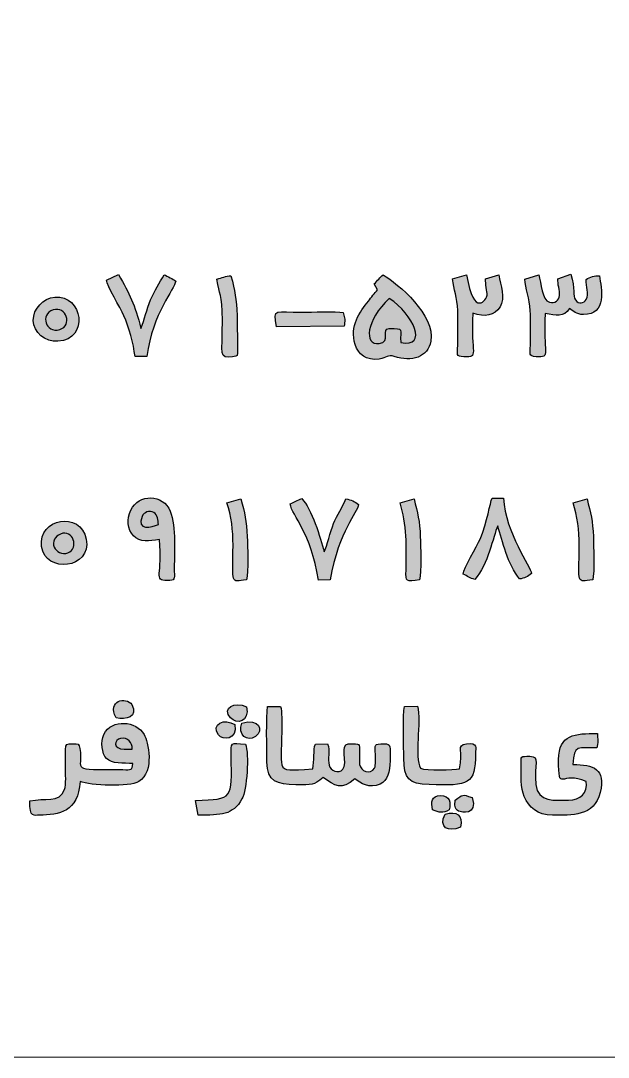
# Model space of a CAD drawing. Header units: millimetres. Extents: x -216.6 to -166.6, y -9 to 71.
# Drawn here: x -205.62 to -194.28, y -9 to 11 of the extents above; entities that cross this region are included whole.
import ezdxf

# ---------------------------------------------------------------- set-up
doc = ezdxf.new("R2010")
doc.units = ezdxf.units.MM
doc.header["$MEASUREMENT"] = 0
doc.layers.add('Layer 1', color=7, linetype='Continuous')

msp = doc.modelspace()

# ---------------------------------------------------------------- hatches: boundary and pattern name
at = {"layer": 'Layer 1', "true_color": 0x333333}
h = msp.add_hatch(color=250, dxfattribs=at)
edge = h.paths.add_edge_path()
edge.add_spline(control_points=[(-203.187, 4.5173), (-203.0702, 5.3687), (-202.6479, 5.8136), (-202.6281, 5.9732), (-202.6824, 6.0157), (-202.7848, 6.0664), (-202.8541, 6.0972), (-202.9372, 5.9381), (-203.0365, 5.7892), (-203.1125, 5.6147), (-203.1956, 5.4238), (-203.2255, 5.2358), (-203.2996, 5.0572), (-203.416, 5.5228), (-203.5184, 5.7279), (-203.7301, 6.0986), (-203.7301, 6.0986), (-203.966, 5.9914), (-203.966, 5.9914), (-203.951, 5.8844), (-203.6979, 5.4598), (-203.6288, 5.306), (-203.5304, 5.0874), (-203.4423, 4.7712), (-203.4136, 4.5173), (-203.4136, 4.5173), (-203.187, 4.5173), (-203.187, 4.5173)], knot_values=[0, 0, 0, 0, 0.1111111, 0.1111111, 0.1111111, 0.2222222, 0.2222222, 0.2222222, 0.3333333, 0.3333333, 0.3333333, 0.4444444, 0.4444444, 0.4444444, 0.5555556, 0.5555556, 0.5555556, 0.6666667, 0.6666667, 0.6666667, 0.7777778, 0.7777778, 0.7777778, 0.8888889, 0.8888889, 0.8888889, 1, 1, 1, 1], degree=3, periodic=1)
h = msp.add_hatch(color=250, dxfattribs=at)
edge = h.paths.add_edge_path()
edge.add_spline(control_points=[(-201.7266, 5.214), (-201.7276, 4.5374), (-201.7997, 4.4837), (-201.5324, 4.5131), (-201.4157, 4.5259), (-201.4356, 4.5244), (-201.4356, 4.6585), (-201.4356, 4.6585), (-201.442, 5.3104), (-201.442, 5.3104), (-201.4586, 5.6278), (-201.483, 5.7874), (-201.5633, 6.0741), (-201.6655, 6.077), (-201.7327, 6.032), (-201.8327, 6.0131), (-201.7924, 5.6864), (-201.7258, 5.7577), (-201.7266, 5.214)], knot_values=[0, 0, 0, 0, 0.1666667, 0.1666667, 0.1666667, 0.3333333, 0.3333333, 0.3333333, 0.5, 0.5, 0.5, 0.6666667, 0.6666667, 0.6666667, 0.8333333, 0.8333333, 0.8333333, 1, 1, 1, 1], degree=3, periodic=1)
h = msp.add_hatch(color=250, dxfattribs=at)
edge = h.paths.add_edge_path()
edge.add_spline(control_points=[(-199.1654, 4.748), (-199.1091, 4.5623), (-198.952, 4.4323), (-198.7018, 4.4686), (-198.5545, 4.49), (-198.5387, 4.5616), (-198.4109, 4.5196), (-198.0719, 4.4083), (-197.7607, 4.5025), (-197.7038, 4.8158), (-197.6151, 5.3045), (-198.3329, 5.9274), (-198.6276, 6.0911), (-198.6919, 6.049), (-198.7318, 5.9782), (-198.7958, 5.9193), (-198.7958, 5.9193), (-198.7351, 5.8019), (-198.7351, 5.8019), (-198.7886, 5.7492), (-198.8571, 5.6533), (-198.9071, 5.5894), (-199.075, 5.3749), (-199.2757, 5.1119), (-199.1654, 4.748)], knot_values=[0, 0, 0, 0, 0.125, 0.125, 0.125, 0.25, 0.25, 0.25, 0.375, 0.375, 0.375, 0.5, 0.5, 0.5, 0.625, 0.625, 0.625, 0.75, 0.75, 0.75, 0.875, 0.875, 0.875, 1, 1, 1, 1], degree=3, periodic=1)
h = msp.add_hatch(color=250, dxfattribs=at)
edge = h.paths.add_edge_path()
edge.add_spline(control_points=[(-196.8939, 5.3541), (-196.6637, 5.2722), (-196.4807, 5.3055), (-196.3695, 5.4788), (-196.2644, 5.6423), (-196.3643, 5.8942), (-196.3913, 6.094), (-196.3913, 6.094), (-196.6485, 6.0197), (-196.6485, 6.0197), (-196.6568, 5.9128), (-196.6125, 5.7797), (-196.6209, 5.6988), (-196.6276, 5.6353), (-196.8681, 5.236), (-197.016, 6.0942), (-197.016, 6.0942), (-197.2853, 6.0167), (-197.2853, 6.0167), (-197.2627, 5.8049), (-197.1954, 5.6603), (-197.1874, 5.4068), (-197.1806, 5.1883), (-197.1831, 4.952), (-197.1869, 4.7329), (-197.1901, 4.5536), (-197.2293, 4.5203), (-197.0677, 4.5121), (-196.7621, 4.4967), (-196.9445, 4.5618), (-196.8939, 5.3541)], knot_values=[0, 0, 0, 0, 0.1, 0.1, 0.1, 0.2, 0.2, 0.2, 0.3, 0.3, 0.3, 0.4, 0.4, 0.4, 0.5, 0.5, 0.5, 0.6, 0.6, 0.6, 0.7, 0.7, 0.7, 0.8, 0.8, 0.8, 0.9, 0.9, 0.9, 1, 1, 1, 1], degree=3, periodic=1)
h = msp.add_hatch(color=250, dxfattribs=at)
edge = h.paths.add_edge_path()
edge.add_spline(control_points=[(-195.8909, 6.0131), (-195.8775, 5.8357), (-195.8031, 5.6355), (-195.788, 5.4072), (-195.7741, 5.1961), (-195.7805, 4.9467), (-195.7839, 4.7325), (-195.7864, 4.5713), (-195.8221, 4.5245), (-195.6741, 4.5129), (-195.3656, 4.4887), (-195.5564, 4.585), (-195.4959, 5.3495), (-195.2925, 5.3041), (-195.1366, 5.274), (-195.0321, 5.4429), (-194.9524, 5.3959), (-194.8991, 5.3283), (-194.7599, 5.3278), (-194.3054, 5.3261), (-194.4099, 5.8284), (-194.4532, 6.0741), (-194.5435, 6.0814), (-194.634, 6.0546), (-194.7092, 6.0068), (-194.7101, 5.8711), (-194.6478, 5.7249), (-194.7049, 5.6187), (-194.7548, 5.5511), (-194.8486, 5.5094), (-194.9166, 5.6112), (-194.9716, 5.6835), (-194.9159, 5.8287), (-195.0058, 6.1061), (-195.0058, 6.1061), (-195.2516, 6.0182), (-195.2516, 6.0182), (-195.265, 5.9188), (-195.2106, 5.7918), (-195.2211, 5.6959), (-195.2313, 5.6036), (-195.3072, 5.5336), (-195.4178, 5.5656), (-195.5584, 5.6062), (-195.5828, 5.9412), (-195.6188, 6.0923), (-195.6188, 6.0923), (-195.8909, 6.0131), (-195.8909, 6.0131)], knot_values=[0, 0, 0, 0, 0.0625, 0.0625, 0.0625, 0.125, 0.125, 0.125, 0.1875, 0.1875, 0.1875, 0.25, 0.25, 0.25, 0.3125, 0.3125, 0.3125, 0.375, 0.375, 0.375, 0.4375, 0.4375, 0.4375, 0.5, 0.5, 0.5, 0.5625, 0.5625, 0.5625, 0.625, 0.625, 0.625, 0.6875, 0.6875, 0.6875, 0.75, 0.75, 0.75, 0.8125, 0.8125, 0.8125, 0.875, 0.875, 0.875, 0.9375, 0.9375, 0.9375, 1, 1, 1, 1], degree=3, periodic=1)
h = msp.add_hatch(color=250, dxfattribs=at)
edge = h.paths.add_edge_path()
edge.add_spline(control_points=[(-205.3767, 5.214), (-205.3737, 4.9785), (-205.1489, 4.7973), (-204.9009, 4.8122), (-204.2852, 4.849), (-204.4269, 5.7162), (-204.9613, 5.6649), (-205.1804, 5.6439), (-205.3795, 5.4409), (-205.3767, 5.214)], knot_values=[0, 0, 0, 0, 0.3333333, 0.3333333, 0.3333333, 0.6666667, 0.6666667, 0.6666667, 1, 1, 1, 1], degree=3, periodic=1)
h = msp.add_hatch(color=250, dxfattribs=at)
edge = h.paths.add_edge_path()
edge.add_spline(control_points=[(-198.5075, 5.0603), (-198.6781, 5.0603), (-198.4604, 4.795), (-198.705, 4.7674), (-199.0001, 4.7341), (-198.9597, 5.2167), (-198.5075, 5.6371), (-198.04, 5.3358), (-197.747, 4.6739), (-198.2872, 4.789), (-198.304, 5.053), (-198.2042, 5.0603), (-198.5075, 5.0603)], knot_values=[0, 0, 0, 0, 0.25, 0.25, 0.25, 0.5, 0.5, 0.5, 0.75, 0.75, 0.75, 1, 1, 1, 1], degree=3, periodic=1)
h = msp.add_hatch(color=250, dxfattribs=at)
edge = h.paths.add_edge_path()
edge.add_spline(control_points=[(-204.9961, 5.4158), (-204.7365, 5.5044), (-204.615, 5.1101), (-204.8674, 5.0392), (-205.1425, 4.9619), (-205.2465, 5.3303), (-204.9961, 5.4158)], knot_values=[0, 0, 0, 0, 0.5, 0.5, 0.5, 1, 1, 1, 1], degree=3, periodic=1)
h = msp.add_hatch(color=250, dxfattribs=at)
edge = h.paths.add_edge_path()
edge.add_spline(control_points=[(-199.3997, 5.3644), (-199.5266, 5.394), (-200.0162, 5.3726), (-200.1892, 5.3726), (-200.6989, 5.3726), (-200.7554, 5.4703), (-200.6847, 5.0905), (-200.6847, 5.0905), (-199.3792, 5.1008), (-199.3792, 5.1008), (-199.3707, 5.1475), (-199.3638, 5.1903), (-199.3655, 5.2391), (-199.3655, 5.2391), (-199.3997, 5.3644), (-199.3997, 5.3644)], knot_values=[0, 0, 0, 0, 0.2, 0.2, 0.2, 0.4, 0.4, 0.4, 0.6, 0.6, 0.6, 0.8, 0.8, 0.8, 1, 1, 1, 1], degree=3, periodic=1)
h = msp.add_hatch(color=250, dxfattribs=at)
edge = h.paths.add_edge_path()
edge.add_spline(control_points=[(-202.9419, 0.9889), (-202.8723, 0.3171), (-203.0691, 0.1915), (-202.7913, 0.197), (-202.6377, 0.2001), (-202.6527, 0.2141), (-202.6551, 0.3684), (-202.6606, 0.7153), (-202.6169, 1.2331), (-202.7339, 1.5329), (-202.8655, 1.8701), (-203.3472, 1.8753), (-203.4952, 1.5542), (-203.5744, 1.3823), (-203.5598, 1.1798), (-203.4461, 1.0614), (-203.3156, 0.9253), (-203.1442, 0.9515), (-202.9419, 0.9889)], knot_values=[0, 0, 0, 0, 0.1666667, 0.1666667, 0.1666667, 0.3333333, 0.3333333, 0.3333333, 0.5, 0.5, 0.5, 0.6666667, 0.6666667, 0.6666667, 0.8333333, 0.8333333, 0.8333333, 1, 1, 1, 1], degree=3, periodic=1)
h = msp.add_hatch(color=250, dxfattribs=at)
edge = h.paths.add_edge_path()
edge.add_spline(control_points=[(-201.6393, 1.6949), (-201.5537, 1.4411), (-201.5216, 1.1645), (-201.5222, 0.8751), (-201.5235, 0.1112), (-201.5847, 0.1681), (-201.2608, 0.2102), (-201.2222, 0.3573), (-201.2428, 0.8642), (-201.2482, 1.0435), (-201.2573, 1.343), (-201.301, 1.5027), (-201.3692, 1.7752), (-201.3692, 1.7752), (-201.6393, 1.6949), (-201.6393, 1.6949)], knot_values=[0, 0, 0, 0, 0.2, 0.2, 0.2, 0.4, 0.4, 0.4, 0.6, 0.6, 0.6, 0.8, 0.8, 0.8, 1, 1, 1, 1], degree=3, periodic=1)
h = msp.add_hatch(color=250, dxfattribs=at)
edge = h.paths.add_edge_path()
edge.add_spline(control_points=[(-199.6501, 0.2081), (-199.4694, 1.1913), (-199.1223, 1.4842), (-199.0996, 1.6652), (-199.1689, 1.7121), (-199.243, 1.7575), (-199.3434, 1.7702), (-199.4114, 1.6096), (-199.5179, 1.4585), (-199.5839, 1.2956), (-199.6423, 1.1515), (-199.7081, 0.852), (-199.7639, 0.75), (-199.8395, 1.0183), (-200.0018, 1.5887), (-200.1969, 1.7761), (-200.2828, 1.7483), (-200.3325, 1.708), (-200.4183, 1.6764), (-200.3858, 1.4379), (-200.011, 1.121), (-199.8751, 0.2056), (-199.8751, 0.2056), (-199.6501, 0.2081), (-199.6501, 0.2081)], knot_values=[0, 0, 0, 0, 0.125, 0.125, 0.125, 0.25, 0.25, 0.25, 0.375, 0.375, 0.375, 0.5, 0.5, 0.5, 0.625, 0.625, 0.625, 0.75, 0.75, 0.75, 0.875, 0.875, 0.875, 1, 1, 1, 1], degree=3, periodic=1)
h = msp.add_hatch(color=250, dxfattribs=at)
edge = h.paths.add_edge_path()
edge.add_spline(control_points=[(-198.3, 1.6949), (-198.1655, 1.2962), (-198.1755, 0.8224), (-198.1843, 0.3933), (-198.1889, 0.1633), (-198.1828, 0.1763), (-197.9215, 0.2102), (-197.8829, 0.3573), (-197.9034, 0.8642), (-197.9089, 1.0435), (-197.918, 1.343), (-197.9617, 1.5027), (-198.0299, 1.7752), (-198.0299, 1.7752), (-198.3, 1.6949), (-198.3, 1.6949)], knot_values=[0, 0, 0, 0, 0.2, 0.2, 0.2, 0.4, 0.4, 0.4, 0.6, 0.6, 0.6, 0.8, 0.8, 0.8, 1, 1, 1, 1], degree=3, periodic=1)
h = msp.add_hatch(color=250, dxfattribs=at)
edge = h.paths.add_edge_path()
edge.add_spline(control_points=[(-196.8576, 0.2166), (-196.598, 0.5026), (-196.5049, 1.0458), (-196.4152, 1.2495), (-196.3221, 0.9596), (-196.2268, 0.5079), (-195.9928, 0.2271), (-195.9035, 0.2365), (-195.8302, 0.2709), (-195.7651, 0.3331), (-195.775, 0.463), (-196.262, 1.106), (-196.3051, 1.7878), (-196.3051, 1.7878), (-196.5213, 1.7862), (-196.5213, 1.7862), (-196.5675, 1.6981), (-196.6118, 1.3281), (-196.7497, 1.0075), (-196.8219, 0.8394), (-197.0697, 0.4365), (-197.0824, 0.3162), (-196.9929, 0.2828), (-196.9539, 0.2403), (-196.8576, 0.2166)], knot_values=[0, 0, 0, 0, 0.125, 0.125, 0.125, 0.25, 0.25, 0.25, 0.375, 0.375, 0.375, 0.5, 0.5, 0.5, 0.625, 0.625, 0.625, 0.75, 0.75, 0.75, 0.875, 0.875, 0.875, 1, 1, 1, 1], degree=3, periodic=1)
h = msp.add_hatch(color=250, dxfattribs=at)
edge = h.paths.add_edge_path()
edge.add_spline(control_points=[(-194.9607, 1.6949), (-194.8751, 1.4411), (-194.843, 1.1645), (-194.8436, 0.8751), (-194.8449, 0.1112), (-194.9061, 0.1681), (-194.5822, 0.2102), (-194.5436, 0.3573), (-194.5641, 0.8642), (-194.5696, 1.0435), (-194.5787, 1.343), (-194.6224, 1.5027), (-194.6906, 1.7752), (-194.6906, 1.7752), (-194.9607, 1.6949), (-194.9607, 1.6949)], knot_values=[0, 0, 0, 0, 0.2, 0.2, 0.2, 0.4, 0.4, 0.4, 0.6, 0.6, 0.6, 0.8, 0.8, 0.8, 1, 1, 1, 1], degree=3, periodic=1)
h = msp.add_hatch(color=250, dxfattribs=at)
edge = h.paths.add_edge_path()
edge.add_spline(control_points=[(-205.2162, 0.851), (-205.1443, 0.3229), (-204.2428, 0.4211), (-204.3544, 0.9913), (-204.4638, 1.5502), (-205.291, 1.4001), (-205.2162, 0.851)], knot_values=[0, 0, 0, 0, 0.5, 0.5, 0.5, 1, 1, 1, 1], degree=3, periodic=1)
h = msp.add_hatch(color=250, dxfattribs=at)
edge = h.paths.add_edge_path()
edge.add_spline(control_points=[(-202.9616, 1.2758), (-203.0902, 1.219), (-203.3951, 1.1497), (-203.2767, 1.4323), (-203.2409, 1.5178), (-203.1384, 1.5514), (-203.0503, 1.5064), (-202.9709, 1.4658), (-202.9699, 1.3583), (-202.9616, 1.2758)], knot_values=[0, 0, 0, 0, 0.3333333, 0.3333333, 0.3333333, 0.6666667, 0.6666667, 0.6666667, 1, 1, 1, 1], degree=3, periodic=1)
h = msp.add_hatch(color=250, dxfattribs=at)
edge = h.paths.add_edge_path()
edge.add_spline(control_points=[(-204.8495, 1.0936), (-204.6125, 1.1983), (-204.4839, 0.8155), (-204.7108, 0.7284), (-204.8144, 0.6886), (-204.9392, 0.7545), (-204.9717, 0.8368), (-205.0177, 0.9532), (-204.9561, 1.0464), (-204.8495, 1.0936)], knot_values=[0, 0, 0, 0, 0.3333333, 0.3333333, 0.3333333, 0.6666667, 0.6666667, 0.6666667, 1, 1, 1, 1], degree=3, periodic=1)
h = msp.add_hatch(color=250, dxfattribs=at)
edge = h.paths.add_edge_path()
edge.add_spline(control_points=[(-203.4722, -2.1975), (-203.5888, -2.0385), (-203.9605, -2.1204), (-203.7792, -2.4505), (-203.5903, -2.5012), (-203.3486, -2.4328), (-203.4722, -2.1975)], knot_values=[0, 0, 0, 0, 0.5, 0.5, 0.5, 1, 1, 1, 1], degree=3, periodic=1)
h = msp.add_hatch(color=250, dxfattribs=at)
edge = h.paths.add_edge_path()
edge.add_spline(control_points=[(-201.2632, -2.2383), (-201.4897, -2.1365), (-201.7409, -2.2613), (-201.5712, -2.4554), (-201.4593, -2.5834), (-201.1926, -2.5377), (-201.2632, -2.2383)], knot_values=[0, 0, 0, 0, 0.5, 0.5, 0.5, 1, 1, 1, 1], degree=3, periodic=1)
h = msp.add_hatch(color=250, dxfattribs=at)
edge = h.paths.add_edge_path()
edge.add_spline(control_points=[(-199.174, -3.6277), (-199.0486, -3.7148), (-198.9001, -3.83), (-198.6836, -3.7304), (-198.5361, -3.6625), (-198.4922, -3.4933), (-198.4922, -3.2827), (-198.4922, -2.9918), (-198.4626, -2.9559), (-198.6028, -2.9559), (-198.8128, -2.9559), (-198.78, -2.954), (-198.7759, -3.1619), (-198.7742, -3.2464), (-198.7653, -3.3588), (-198.7893, -3.4252), (-198.8806, -3.5524), (-199.0579, -3.4867), (-199.0803, -3.3527), (-199.0909, -3.2895), (-199.0814, -3.1797), (-199.0812, -3.1122), (-199.0808, -2.9399), (-199.0552, -2.9559), (-199.2995, -2.9559), (-199.4621, -2.9559), (-199.3027, -3.3306), (-199.403, -3.4422), (-199.4906, -3.5478), (-199.6399, -3.4661), (-199.6681, -3.3661), (-199.702, -3.2459), (-199.6433, -3.0882), (-199.6977, -2.957), (-199.6977, -2.957), (-199.9341, -2.9603), (-199.9341, -2.9603), (-199.9783, -3.064), (-199.9475, -3.2941), (-199.9847, -3.4375), (-199.9847, -3.4375), (-200.1403, -3.4509), (-200.1403, -3.4509), (-200.4836, -3.4655), (-200.5746, -3.4765), (-200.5876, -3.3056), (-200.6072, -3.0475), (-200.5519, -2.4315), (-200.6034, -2.2316), (-200.6034, -2.2316), (-200.8579, -2.2328), (-200.8579, -2.2328), (-200.8841, -2.4309), (-200.8697, -3.0656), (-200.8697, -3.3067), (-200.8697, -3.683), (-200.6688, -3.7432), (-200.3085, -3.7432), (-199.9776, -3.7432), (-199.9864, -3.7657), (-199.7803, -3.6024), (-199.5632, -3.7671), (-199.4236, -3.8598), (-199.174, -3.6277)], knot_values=[0, 0, 0, 0, 0.047619, 0.047619, 0.047619, 0.0952381, 0.0952381, 0.0952381, 0.1428571, 0.1428571, 0.1428571, 0.1904762, 0.1904762, 0.1904762, 0.2380952, 0.2380952, 0.2380952, 0.2857143, 0.2857143, 0.2857143, 0.3333333, 0.3333333, 0.3333333, 0.3809524, 0.3809524, 0.3809524, 0.4285714, 0.4285714, 0.4285714, 0.4761905, 0.4761905, 0.4761905, 0.5238095, 0.5238095, 0.5238095, 0.5714286, 0.5714286, 0.5714286, 0.6190476, 0.6190476, 0.6190476, 0.6666667, 0.6666667, 0.6666667, 0.7142857, 0.7142857, 0.7142857, 0.7619048, 0.7619048, 0.7619048, 0.8095238, 0.8095238, 0.8095238, 0.8571429, 0.8571429, 0.8571429, 0.9047619, 0.9047619, 0.9047619, 0.952381, 0.952381, 0.952381, 1, 1, 1, 1], degree=3, periodic=1)
h = msp.add_hatch(color=250, dxfattribs=at)
edge = h.paths.add_edge_path()
edge.add_spline(control_points=[(-198.2116, -2.2334), (-198.2524, -2.389), (-198.2269, -3.0278), (-198.2274, -3.2347), (-198.2283, -3.6274), (-198.1267, -3.7277), (-197.7395, -3.742), (-196.9616, -3.7708), (-196.8511, -3.7427), (-196.8433, -3.137), (-196.842, -3.0348), (-196.7931, -2.9282), (-197.016, -2.9535), (-197.2288, -2.9777), (-197.0692, -3.0948), (-197.1502, -3.4364), (-197.2705, -3.4585), (-197.7893, -3.472), (-197.9045, -3.4268), (-198.0306, -3.2196), (-197.884, -2.527), (-197.961, -2.2276), (-197.961, -2.2276), (-198.2116, -2.2334), (-198.2116, -2.2334)], knot_values=[0, 0, 0, 0, 0.125, 0.125, 0.125, 0.25, 0.25, 0.25, 0.375, 0.375, 0.375, 0.5, 0.5, 0.5, 0.625, 0.625, 0.625, 0.75, 0.75, 0.75, 0.875, 0.875, 0.875, 1, 1, 1, 1], degree=3, periodic=1)
h = msp.add_hatch(color=250, dxfattribs=at)
edge = h.paths.add_edge_path()
edge.add_spline(control_points=[(-203.2367, -2.7754), (-203.3846, -2.5118), (-203.8663, -2.4645), (-204.0129, -2.7736), (-204.0801, -2.9152), (-204.0548, -3.1424), (-203.9644, -3.2391), (-203.8671, -3.3432), (-203.6296, -3.326), (-203.4553, -3.3337), (-203.4691, -3.4761), (-203.4865, -3.454), (-203.6461, -3.4523), (-204.7143, -3.4416), (-204.4099, -3.4957), (-204.4755, -3.0448), (-204.4895, -2.9487), (-204.5182, -2.9567), (-204.6084, -2.9537), (-204.7368, -2.9493), (-204.7462, -2.9598), (-204.758, -3.0655), (-204.758, -3.0655), (-204.7569, -3.4028), (-204.7569, -3.4028), (-204.7569, -3.5204), (-204.7373, -3.7411), (-204.7734, -3.8389), (-204.8717, -4.1058), (-205.1614, -3.9895), (-205.4427, -4.0573), (-205.4604, -4.3927), (-205.3441, -4.3329), (-205.2594, -4.3321), (-204.8829, -4.3285), (-204.5058, -4.2709), (-204.4741, -3.6833), (-204.2782, -3.7593), (-203.5193, -3.7965), (-203.3421, -3.6845), (-203.0259, -3.4845), (-203.1625, -2.9077), (-203.2367, -2.7754)], knot_values=[0, 0, 0, 0, 0.0714286, 0.0714286, 0.0714286, 0.1428571, 0.1428571, 0.1428571, 0.2142857, 0.2142857, 0.2142857, 0.2857143, 0.2857143, 0.2857143, 0.3571429, 0.3571429, 0.3571429, 0.4285714, 0.4285714, 0.4285714, 0.5, 0.5, 0.5, 0.5714286, 0.5714286, 0.5714286, 0.6428571, 0.6428571, 0.6428571, 0.7142857, 0.7142857, 0.7142857, 0.7857143, 0.7857143, 0.7857143, 0.8571429, 0.8571429, 0.8571429, 0.9285714, 0.9285714, 0.9285714, 1, 1, 1, 1], degree=3, periodic=1)
h = msp.add_hatch(color=250, dxfattribs=at)
edge = h.paths.add_edge_path()
edge.add_spline(control_points=[(-201.488, -2.5852), (-201.6805, -2.452), (-201.9561, -2.5727), (-201.8026, -2.782), (-201.7227, -2.891), (-201.4331, -2.8875), (-201.488, -2.5852)], knot_values=[0, 0, 0, 0, 0.5, 0.5, 0.5, 1, 1, 1, 1], degree=3, periodic=1)
h = msp.add_hatch(color=250, dxfattribs=at)
edge = h.paths.add_edge_path()
edge.add_spline(control_points=[(-201.3528, -2.5546), (-201.4377, -2.7852), (-201.2472, -2.9204), (-201.0912, -2.8138), (-200.92, -2.6968), (-201.0177, -2.456), (-201.3528, -2.5546)], knot_values=[0, 0, 0, 0, 0.5, 0.5, 0.5, 1, 1, 1, 1], degree=3, periodic=1)
h = msp.add_hatch(color=250, dxfattribs=at)
edge = h.paths.add_edge_path()
edge.add_spline(control_points=[(-194.9623, -3.3548), (-194.9488, -2.9577), (-194.8574, -3.0413), (-194.5049, -3.0313), (-194.4697, -2.9426), (-194.4881, -2.855), (-194.4907, -2.7542), (-194.927, -2.7542), (-195.2394, -2.7739), (-195.2394, -3.2587), (-195.2394, -3.9319), (-195.1889, -3.4558), (-194.7086, -3.6842), (-194.6698, -3.8992), (-194.8244, -4.0428), (-195.0472, -4.0428), (-195.2981, -4.0428), (-195.6486, -4.0882), (-195.68, -3.7405), (-195.7161, -3.3409), (-195.5883, -3.1962), (-195.792, -3.1962), (-195.9843, -3.1962), (-195.9621, -3.1892), (-195.9623, -3.3523), (-195.9625, -3.547), (-195.9743, -3.8096), (-195.9035, -3.9708), (-195.8109, -4.1816), (-195.6505, -4.3302), (-195.3594, -4.3302), (-194.9891, -4.3302), (-194.5498, -4.3653), (-194.4354, -3.894), (-194.325, -3.4391), (-194.5669, -3.3559), (-194.9623, -3.3548)], knot_values=[0, 0, 0, 0, 0.0833333, 0.0833333, 0.0833333, 0.1666667, 0.1666667, 0.1666667, 0.25, 0.25, 0.25, 0.3333333, 0.3333333, 0.3333333, 0.4166667, 0.4166667, 0.4166667, 0.5, 0.5, 0.5, 0.5833333, 0.5833333, 0.5833333, 0.6666667, 0.6666667, 0.6666667, 0.75, 0.75, 0.75, 0.8333333, 0.8333333, 0.8333333, 0.9166667, 0.9166667, 0.9166667, 1, 1, 1, 1], degree=3, periodic=1)
h = msp.add_hatch(color=250, dxfattribs=at)
edge = h.paths.add_edge_path()
edge.add_spline(control_points=[(-203.6237, -3.0578), (-203.8506, -3.0578), (-203.8127, -2.8743), (-203.693, -2.852), (-203.5428, -2.8239), (-203.4682, -2.9254), (-203.4669, -3.0559), (-203.4669, -3.0559), (-203.5517, -3.0578), (-203.5517, -3.0578), (-203.5517, -3.0578), (-203.6237, -3.0578), (-203.6237, -3.0578)], knot_values=[0, 0, 0, 0, 0.25, 0.25, 0.25, 0.5, 0.5, 0.5, 0.75, 0.75, 0.75, 1, 1, 1, 1], degree=3, periodic=1)
h = msp.add_hatch(color=250, dxfattribs=at)
edge = h.paths.add_edge_path()
edge.add_spline(control_points=[(-202.1968, -4.3302), (-201.749, -4.3302), (-201.5309, -4.335), (-201.3495, -4.0191), (-201.2552, -3.8549), (-201.2043, -3.1459), (-201.2834, -2.9603), (-201.5738, -2.9358), (-201.5619, -2.9208), (-201.5583, -3.1861), (-201.5467, -4.0277), (-201.5111, -4.0212), (-202.2451, -4.0464), (-202.2451, -4.0464), (-202.1968, -4.3302), (-202.1968, -4.3302)], knot_values=[0, 0, 0, 0, 0.2, 0.2, 0.2, 0.4, 0.4, 0.4, 0.6, 0.6, 0.6, 0.8, 0.8, 0.8, 1, 1, 1, 1], degree=3, periodic=1)
h = msp.add_hatch(color=250, dxfattribs=at)
edge = h.paths.add_edge_path()
edge.add_spline(control_points=[(-197.3484, -4.231), (-197.3157, -4.0877), (-197.3373, -3.948), (-197.5206, -3.9538), (-197.6917, -3.9593), (-197.707, -4.078), (-197.671, -4.2282), (-197.539, -4.2893), (-197.4821, -4.2956), (-197.3484, -4.231)], knot_values=[0, 0, 0, 0, 0.3333333, 0.3333333, 0.3333333, 0.6666667, 0.6666667, 0.6666667, 1, 1, 1, 1], degree=3, periodic=1)
h = msp.add_hatch(color=250, dxfattribs=at)
edge = h.paths.add_edge_path()
edge.add_spline(control_points=[(-197.2344, -4.0401), (-197.2408, -4.1318), (-197.2612, -4.2083), (-197.1695, -4.2532), (-197.1186, -4.2781), (-196.7912, -4.3457), (-196.9098, -3.9921), (-197.1148, -3.9205), (-197.0797, -3.9371), (-197.2344, -4.0401)], knot_values=[0, 0, 0, 0, 0.3333333, 0.3333333, 0.3333333, 0.6666667, 0.6666667, 0.6666667, 1, 1, 1, 1], degree=3, periodic=1)
h = msp.add_hatch(color=250, dxfattribs=at)
edge = h.paths.add_edge_path()
edge.add_spline(control_points=[(-197.4319, -4.3117), (-197.5574, -4.5667), (-197.3737, -4.6704), (-197.1344, -4.5622), (-197.0778, -4.3234), (-197.2052, -4.2486), (-197.4319, -4.3117)], knot_values=[0, 0, 0, 0, 0.5, 0.5, 0.5, 1, 1, 1, 1], degree=3, periodic=1)

# ---------------------------------------------------------------- linework, layer by layer
at = {"layer": 'Layer 1', "color": 250, "lineweight": 18}
msp.add_open_spline([(-213.5582, 70.9972), (-213.5582, 70.9972), (-169.5582, 70.9972), (-169.5582, 70.9972), (-167.9082, 70.9972), (-166.5582, 69.6472), (-166.5582, 67.9972), (-166.5582, 67.9972), (-166.5582, -6.0028), (-166.5582, -6.0028), (-166.5582, -7.6528), (-167.9082, -9.0028), (-169.5582, -9.0028), (-169.5582, -9.0028), (-213.5582, -9.0028), (-213.5582, -9.0028), (-215.2082, -9.0028), (-216.5582, -7.6528), (-216.5582, -6.0028), (-216.5582, -6.0028), (-216.5582, 67.9972), (-216.5582, 67.9972), (-216.5582, 69.6472), (-215.2082, 70.9972), (-213.5582, 70.9972)], degree=3, knots=[0, 0, 0, 0, 0.125, 0.125, 0.125, 0.25, 0.25, 0.25, 0.375, 0.375, 0.375, 0.5, 0.5, 0.5, 0.625, 0.625, 0.625, 0.75, 0.75, 0.75, 0.875, 0.875, 0.875, 1, 1, 1, 1], dxfattribs=at)
at = {"layer": 'Layer 1', "color": 250}
for points, knots in [([(-203.187, 4.5173), (-203.0702, 5.3687), (-202.6479, 5.8136), (-202.6281, 5.9732), (-202.6824, 6.0157), (-202.7848, 6.0664), (-202.8541, 6.0972), (-202.9372, 5.9381), (-203.0365, 5.7892), (-203.1125, 5.6147), (-203.1956, 5.4238), (-203.2255, 5.2358), (-203.2996, 5.0572), (-203.416, 5.5228), (-203.5184, 5.7279), (-203.7301, 6.0986), (-203.7301, 6.0986), (-203.966, 5.9914), (-203.966, 5.9914), (-203.951, 5.8844), (-203.6979, 5.4598), (-203.6288, 5.306), (-203.5304, 5.0874), (-203.4423, 4.7712), (-203.4136, 4.5173), (-203.4136, 4.5173), (-203.187, 4.5173), (-203.187, 4.5173)], [0, 0, 0, 0, 0.1111111, 0.1111111, 0.1111111, 0.2222222, 0.2222222, 0.2222222, 0.3333333, 0.3333333, 0.3333333, 0.4444444, 0.4444444, 0.4444444, 0.5555556, 0.5555556, 0.5555556, 0.6666667, 0.6666667, 0.6666667, 0.7777778, 0.7777778, 0.7777778, 0.8888889, 0.8888889, 0.8888889, 1, 1, 1, 1]), ([(-201.7266, 5.214), (-201.7276, 4.5374), (-201.7997, 4.4837), (-201.5324, 4.5131), (-201.4157, 4.5259), (-201.4356, 4.5244), (-201.4356, 4.6585), (-201.4356, 4.6585), (-201.442, 5.3104), (-201.442, 5.3104), (-201.4586, 5.6278), (-201.483, 5.7874), (-201.5633, 6.0741), (-201.6655, 6.077), (-201.7327, 6.032), (-201.8327, 6.0131), (-201.7924, 5.6864), (-201.7258, 5.7577), (-201.7266, 5.214)], [0, 0, 0, 0, 0.1666667, 0.1666667, 0.1666667, 0.3333333, 0.3333333, 0.3333333, 0.5, 0.5, 0.5, 0.6666667, 0.6666667, 0.6666667, 0.8333333, 0.8333333, 0.8333333, 1, 1, 1, 1]), ([(-199.1654, 4.748), (-199.1091, 4.5623), (-198.952, 4.4323), (-198.7018, 4.4686), (-198.5545, 4.49), (-198.5387, 4.5616), (-198.4109, 4.5196), (-198.0719, 4.4083), (-197.7607, 4.5025), (-197.7038, 4.8158), (-197.6151, 5.3045), (-198.3329, 5.9274), (-198.6276, 6.0911), (-198.6919, 6.049), (-198.7318, 5.9782), (-198.7958, 5.9193), (-198.7958, 5.9193), (-198.7351, 5.8019), (-198.7351, 5.8019), (-198.7886, 5.7492), (-198.8571, 5.6533), (-198.9071, 5.5894), (-199.075, 5.3749), (-199.2757, 5.1119), (-199.1654, 4.748)], [0, 0, 0, 0, 0.125, 0.125, 0.125, 0.25, 0.25, 0.25, 0.375, 0.375, 0.375, 0.5, 0.5, 0.5, 0.625, 0.625, 0.625, 0.75, 0.75, 0.75, 0.875, 0.875, 0.875, 1, 1, 1, 1]), ([(-196.8939, 5.3541), (-196.6637, 5.2722), (-196.4807, 5.3055), (-196.3695, 5.4788), (-196.2644, 5.6423), (-196.3643, 5.8942), (-196.3913, 6.094), (-196.3913, 6.094), (-196.6485, 6.0197), (-196.6485, 6.0197), (-196.6568, 5.9128), (-196.6125, 5.7797), (-196.6209, 5.6988), (-196.6276, 5.6353), (-196.8681, 5.236), (-197.016, 6.0942), (-197.016, 6.0942), (-197.2853, 6.0167), (-197.2853, 6.0167), (-197.2627, 5.8049), (-197.1954, 5.6603), (-197.1874, 5.4068), (-197.1806, 5.1883), (-197.1831, 4.952), (-197.1869, 4.7329), (-197.1901, 4.5536), (-197.2293, 4.5203), (-197.0677, 4.5121), (-196.7621, 4.4967), (-196.9445, 4.5618), (-196.8939, 5.3541)], [0, 0, 0, 0, 0.1, 0.1, 0.1, 0.2, 0.2, 0.2, 0.3, 0.3, 0.3, 0.4, 0.4, 0.4, 0.5, 0.5, 0.5, 0.6, 0.6, 0.6, 0.7, 0.7, 0.7, 0.8, 0.8, 0.8, 0.9, 0.9, 0.9, 1, 1, 1, 1]), ([(-195.8909, 6.0131), (-195.8775, 5.8357), (-195.8031, 5.6355), (-195.788, 5.4072), (-195.7741, 5.1961), (-195.7805, 4.9467), (-195.7839, 4.7325), (-195.7864, 4.5713), (-195.8221, 4.5245), (-195.6741, 4.5129), (-195.3656, 4.4887), (-195.5564, 4.585), (-195.4959, 5.3495), (-195.2925, 5.3041), (-195.1366, 5.274), (-195.0321, 5.4429), (-194.9524, 5.3959), (-194.8991, 5.3283), (-194.7599, 5.3278), (-194.3054, 5.3261), (-194.4099, 5.8284), (-194.4532, 6.0741), (-194.5435, 6.0814), (-194.634, 6.0546), (-194.7092, 6.0068), (-194.7101, 5.8711), (-194.6478, 5.7249), (-194.7049, 5.6187), (-194.7548, 5.5511), (-194.8486, 5.5094), (-194.9166, 5.6112), (-194.9716, 5.6835), (-194.9159, 5.8287), (-195.0058, 6.1061), (-195.0058, 6.1061), (-195.2516, 6.0182), (-195.2516, 6.0182), (-195.265, 5.9188), (-195.2106, 5.7918), (-195.2211, 5.6959), (-195.2313, 5.6036), (-195.3072, 5.5336), (-195.4178, 5.5656), (-195.5584, 5.6062), (-195.5828, 5.9412), (-195.6188, 6.0923), (-195.6188, 6.0923), (-195.8909, 6.0131), (-195.8909, 6.0131)], [0, 0, 0, 0, 0.0625, 0.0625, 0.0625, 0.125, 0.125, 0.125, 0.1875, 0.1875, 0.1875, 0.25, 0.25, 0.25, 0.3125, 0.3125, 0.3125, 0.375, 0.375, 0.375, 0.4375, 0.4375, 0.4375, 0.5, 0.5, 0.5, 0.5625, 0.5625, 0.5625, 0.625, 0.625, 0.625, 0.6875, 0.6875, 0.6875, 0.75, 0.75, 0.75, 0.8125, 0.8125, 0.8125, 0.875, 0.875, 0.875, 0.9375, 0.9375, 0.9375, 1, 1, 1, 1]), ([(-205.3767, 5.214), (-205.3737, 4.9785), (-205.1489, 4.7973), (-204.9009, 4.8122), (-204.2852, 4.849), (-204.4269, 5.7162), (-204.9613, 5.6649), (-205.1804, 5.6439), (-205.3795, 5.4409), (-205.3767, 5.214)], [0, 0, 0, 0, 0.3333333, 0.3333333, 0.3333333, 0.6666667, 0.6666667, 0.6666667, 1, 1, 1, 1]), ([(-198.5075, 5.0603), (-198.6781, 5.0603), (-198.4604, 4.795), (-198.705, 4.7674), (-199.0001, 4.7341), (-198.9597, 5.2167), (-198.5075, 5.6371), (-198.04, 5.3358), (-197.747, 4.6739), (-198.2872, 4.789), (-198.304, 5.053), (-198.2042, 5.0603), (-198.5075, 5.0603)], [0, 0, 0, 0, 0.25, 0.25, 0.25, 0.5, 0.5, 0.5, 0.75, 0.75, 0.75, 1, 1, 1, 1]), ([(-204.9961, 5.4158), (-204.7365, 5.5044), (-204.615, 5.1101), (-204.8674, 5.0392), (-205.1425, 4.9619), (-205.2465, 5.3303), (-204.9961, 5.4158)], [0, 0, 0, 0, 0.5, 0.5, 0.5, 1, 1, 1, 1]), ([(-199.3997, 5.3644), (-199.5266, 5.394), (-200.0162, 5.3726), (-200.1892, 5.3726), (-200.6989, 5.3726), (-200.7554, 5.4703), (-200.6847, 5.0905), (-200.6847, 5.0905), (-199.3792, 5.1008), (-199.3792, 5.1008), (-199.3707, 5.1475), (-199.3638, 5.1903), (-199.3655, 5.2391), (-199.3655, 5.2391), (-199.3997, 5.3644), (-199.3997, 5.3644)], [0, 0, 0, 0, 0.2, 0.2, 0.2, 0.4, 0.4, 0.4, 0.6, 0.6, 0.6, 0.8, 0.8, 0.8, 1, 1, 1, 1]), ([(-202.9419, 0.9889), (-202.8723, 0.3171), (-203.0691, 0.1915), (-202.7913, 0.197), (-202.6377, 0.2001), (-202.6527, 0.2141), (-202.6551, 0.3684), (-202.6606, 0.7153), (-202.6169, 1.2331), (-202.7339, 1.5329), (-202.8655, 1.8701), (-203.3472, 1.8753), (-203.4952, 1.5542), (-203.5744, 1.3823), (-203.5598, 1.1798), (-203.4461, 1.0614), (-203.3156, 0.9253), (-203.1442, 0.9515), (-202.9419, 0.9889)], [0, 0, 0, 0, 0.1666667, 0.1666667, 0.1666667, 0.3333333, 0.3333333, 0.3333333, 0.5, 0.5, 0.5, 0.6666667, 0.6666667, 0.6666667, 0.8333333, 0.8333333, 0.8333333, 1, 1, 1, 1]), ([(-201.6393, 1.6949), (-201.5537, 1.4411), (-201.5216, 1.1645), (-201.5222, 0.8751), (-201.5235, 0.1112), (-201.5847, 0.1681), (-201.2608, 0.2102), (-201.2222, 0.3573), (-201.2428, 0.8642), (-201.2482, 1.0435), (-201.2573, 1.343), (-201.301, 1.5027), (-201.3692, 1.7752), (-201.3692, 1.7752), (-201.6393, 1.6949), (-201.6393, 1.6949)], [0, 0, 0, 0, 0.2, 0.2, 0.2, 0.4, 0.4, 0.4, 0.6, 0.6, 0.6, 0.8, 0.8, 0.8, 1, 1, 1, 1]), ([(-199.6501, 0.2081), (-199.4694, 1.1913), (-199.1223, 1.4842), (-199.0996, 1.6652), (-199.1689, 1.7121), (-199.243, 1.7575), (-199.3434, 1.7702), (-199.4114, 1.6096), (-199.5179, 1.4585), (-199.5839, 1.2956), (-199.6423, 1.1515), (-199.7081, 0.852), (-199.7639, 0.75), (-199.8395, 1.0183), (-200.0018, 1.5887), (-200.1969, 1.7761), (-200.2828, 1.7483), (-200.3325, 1.708), (-200.4183, 1.6764), (-200.3858, 1.4379), (-200.011, 1.121), (-199.8751, 0.2056), (-199.8751, 0.2056), (-199.6501, 0.2081), (-199.6501, 0.2081)], [0, 0, 0, 0, 0.125, 0.125, 0.125, 0.25, 0.25, 0.25, 0.375, 0.375, 0.375, 0.5, 0.5, 0.5, 0.625, 0.625, 0.625, 0.75, 0.75, 0.75, 0.875, 0.875, 0.875, 1, 1, 1, 1]), ([(-198.3, 1.6949), (-198.1655, 1.2962), (-198.1755, 0.8224), (-198.1843, 0.3933), (-198.1889, 0.1633), (-198.1828, 0.1763), (-197.9215, 0.2102), (-197.8829, 0.3573), (-197.9034, 0.8642), (-197.9089, 1.0435), (-197.918, 1.343), (-197.9617, 1.5027), (-198.0299, 1.7752), (-198.0299, 1.7752), (-198.3, 1.6949), (-198.3, 1.6949)], [0, 0, 0, 0, 0.2, 0.2, 0.2, 0.4, 0.4, 0.4, 0.6, 0.6, 0.6, 0.8, 0.8, 0.8, 1, 1, 1, 1]), ([(-196.8576, 0.2166), (-196.598, 0.5026), (-196.5049, 1.0458), (-196.4152, 1.2495), (-196.3221, 0.9596), (-196.2268, 0.5079), (-195.9928, 0.2271), (-195.9035, 0.2365), (-195.8302, 0.2709), (-195.7651, 0.3331), (-195.775, 0.463), (-196.262, 1.106), (-196.3051, 1.7878), (-196.3051, 1.7878), (-196.5213, 1.7862), (-196.5213, 1.7862), (-196.5675, 1.6981), (-196.6118, 1.3281), (-196.7497, 1.0075), (-196.8219, 0.8394), (-197.0697, 0.4365), (-197.0824, 0.3162), (-196.9929, 0.2828), (-196.9539, 0.2403), (-196.8576, 0.2166)], [0, 0, 0, 0, 0.125, 0.125, 0.125, 0.25, 0.25, 0.25, 0.375, 0.375, 0.375, 0.5, 0.5, 0.5, 0.625, 0.625, 0.625, 0.75, 0.75, 0.75, 0.875, 0.875, 0.875, 1, 1, 1, 1]), ([(-194.9607, 1.6949), (-194.8751, 1.4411), (-194.843, 1.1645), (-194.8436, 0.8751), (-194.8449, 0.1112), (-194.9061, 0.1681), (-194.5822, 0.2102), (-194.5436, 0.3573), (-194.5641, 0.8642), (-194.5696, 1.0435), (-194.5787, 1.343), (-194.6224, 1.5027), (-194.6906, 1.7752), (-194.6906, 1.7752), (-194.9607, 1.6949), (-194.9607, 1.6949)], [0, 0, 0, 0, 0.2, 0.2, 0.2, 0.4, 0.4, 0.4, 0.6, 0.6, 0.6, 0.8, 0.8, 0.8, 1, 1, 1, 1]), ([(-205.2162, 0.851), (-205.1443, 0.3229), (-204.2428, 0.4211), (-204.3544, 0.9913), (-204.4638, 1.5502), (-205.291, 1.4001), (-205.2162, 0.851)], [0, 0, 0, 0, 0.5, 0.5, 0.5, 1, 1, 1, 1]), ([(-202.9616, 1.2758), (-203.0902, 1.219), (-203.3951, 1.1497), (-203.2767, 1.4323), (-203.2409, 1.5178), (-203.1384, 1.5514), (-203.0503, 1.5064), (-202.9709, 1.4658), (-202.9699, 1.3583), (-202.9616, 1.2758)], [0, 0, 0, 0, 0.3333333, 0.3333333, 0.3333333, 0.6666667, 0.6666667, 0.6666667, 1, 1, 1, 1]), ([(-204.8495, 1.0936), (-204.6125, 1.1983), (-204.4839, 0.8155), (-204.7108, 0.7284), (-204.8144, 0.6886), (-204.9392, 0.7545), (-204.9717, 0.8368), (-205.0177, 0.9532), (-204.9561, 1.0464), (-204.8495, 1.0936)], [0, 0, 0, 0, 0.3333333, 0.3333333, 0.3333333, 0.6666667, 0.6666667, 0.6666667, 1, 1, 1, 1]), ([(-203.4722, -2.1975), (-203.5888, -2.0385), (-203.9605, -2.1204), (-203.7792, -2.4505), (-203.5903, -2.5012), (-203.3486, -2.4328), (-203.4722, -2.1975)], [0, 0, 0, 0, 0.5, 0.5, 0.5, 1, 1, 1, 1]), ([(-201.2632, -2.2383), (-201.4897, -2.1365), (-201.7409, -2.2613), (-201.5712, -2.4554), (-201.4593, -2.5834), (-201.1926, -2.5377), (-201.2632, -2.2383)], [0, 0, 0, 0, 0.5, 0.5, 0.5, 1, 1, 1, 1]), ([(-199.174, -3.6277), (-199.0486, -3.7148), (-198.9001, -3.83), (-198.6836, -3.7304), (-198.5361, -3.6625), (-198.4922, -3.4933), (-198.4922, -3.2827), (-198.4922, -2.9918), (-198.4626, -2.9559), (-198.6028, -2.9559), (-198.8128, -2.9559), (-198.78, -2.954), (-198.7759, -3.1619), (-198.7742, -3.2464), (-198.7653, -3.3588), (-198.7893, -3.4252), (-198.8806, -3.5524), (-199.0579, -3.4867), (-199.0803, -3.3527), (-199.0909, -3.2895), (-199.0814, -3.1797), (-199.0812, -3.1122), (-199.0808, -2.9399), (-199.0552, -2.9559), (-199.2995, -2.9559), (-199.4621, -2.9559), (-199.3027, -3.3306), (-199.403, -3.4422), (-199.4906, -3.5478), (-199.6399, -3.4661), (-199.6681, -3.3661), (-199.702, -3.2459), (-199.6433, -3.0882), (-199.6977, -2.957), (-199.6977, -2.957), (-199.9341, -2.9603), (-199.9341, -2.9603), (-199.9783, -3.064), (-199.9475, -3.2941), (-199.9847, -3.4375), (-199.9847, -3.4375), (-200.1403, -3.4509), (-200.1403, -3.4509), (-200.4836, -3.4655), (-200.5746, -3.4765), (-200.5876, -3.3056), (-200.6072, -3.0475), (-200.5519, -2.4315), (-200.6034, -2.2316), (-200.6034, -2.2316), (-200.8579, -2.2328), (-200.8579, -2.2328), (-200.8841, -2.4309), (-200.8697, -3.0656), (-200.8697, -3.3067), (-200.8697, -3.683), (-200.6688, -3.7432), (-200.3085, -3.7432), (-199.9776, -3.7432), (-199.9864, -3.7657), (-199.7803, -3.6024), (-199.5632, -3.7671), (-199.4236, -3.8598), (-199.174, -3.6277)], [0, 0, 0, 0, 0.047619, 0.047619, 0.047619, 0.0952381, 0.0952381, 0.0952381, 0.1428571, 0.1428571, 0.1428571, 0.1904762, 0.1904762, 0.1904762, 0.2380952, 0.2380952, 0.2380952, 0.2857143, 0.2857143, 0.2857143, 0.3333333, 0.3333333, 0.3333333, 0.3809524, 0.3809524, 0.3809524, 0.4285714, 0.4285714, 0.4285714, 0.4761905, 0.4761905, 0.4761905, 0.5238095, 0.5238095, 0.5238095, 0.5714286, 0.5714286, 0.5714286, 0.6190476, 0.6190476, 0.6190476, 0.6666667, 0.6666667, 0.6666667, 0.7142857, 0.7142857, 0.7142857, 0.7619048, 0.7619048, 0.7619048, 0.8095238, 0.8095238, 0.8095238, 0.8571429, 0.8571429, 0.8571429, 0.9047619, 0.9047619, 0.9047619, 0.952381, 0.952381, 0.952381, 1, 1, 1, 1]), ([(-198.2116, -2.2334), (-198.2524, -2.389), (-198.2269, -3.0278), (-198.2274, -3.2347), (-198.2283, -3.6274), (-198.1267, -3.7277), (-197.7395, -3.742), (-196.9616, -3.7708), (-196.8511, -3.7427), (-196.8433, -3.137), (-196.842, -3.0348), (-196.7931, -2.9282), (-197.016, -2.9535), (-197.2288, -2.9777), (-197.0692, -3.0948), (-197.1502, -3.4364), (-197.2705, -3.4585), (-197.7893, -3.472), (-197.9045, -3.4268), (-198.0306, -3.2196), (-197.884, -2.527), (-197.961, -2.2276), (-197.961, -2.2276), (-198.2116, -2.2334), (-198.2116, -2.2334)], [0, 0, 0, 0, 0.125, 0.125, 0.125, 0.25, 0.25, 0.25, 0.375, 0.375, 0.375, 0.5, 0.5, 0.5, 0.625, 0.625, 0.625, 0.75, 0.75, 0.75, 0.875, 0.875, 0.875, 1, 1, 1, 1]), ([(-203.2367, -2.7754), (-203.3846, -2.5118), (-203.8663, -2.4645), (-204.0129, -2.7736), (-204.0801, -2.9152), (-204.0548, -3.1424), (-203.9644, -3.2391), (-203.8671, -3.3432), (-203.6296, -3.326), (-203.4553, -3.3337), (-203.4691, -3.4761), (-203.4865, -3.454), (-203.6461, -3.4523), (-204.7143, -3.4416), (-204.4099, -3.4957), (-204.4755, -3.0448), (-204.4895, -2.9487), (-204.5182, -2.9567), (-204.6084, -2.9537), (-204.7368, -2.9493), (-204.7462, -2.9598), (-204.758, -3.0655), (-204.758, -3.0655), (-204.7569, -3.4028), (-204.7569, -3.4028), (-204.7569, -3.5204), (-204.7373, -3.7411), (-204.7734, -3.8389), (-204.8717, -4.1058), (-205.1614, -3.9895), (-205.4427, -4.0573), (-205.4604, -4.3927), (-205.3441, -4.3329), (-205.2594, -4.3321), (-204.8829, -4.3285), (-204.5058, -4.2709), (-204.4741, -3.6833), (-204.2782, -3.7593), (-203.5193, -3.7965), (-203.3421, -3.6845), (-203.0259, -3.4845), (-203.1625, -2.9077), (-203.2367, -2.7754)], [0, 0, 0, 0, 0.0714286, 0.0714286, 0.0714286, 0.1428571, 0.1428571, 0.1428571, 0.2142857, 0.2142857, 0.2142857, 0.2857143, 0.2857143, 0.2857143, 0.3571429, 0.3571429, 0.3571429, 0.4285714, 0.4285714, 0.4285714, 0.5, 0.5, 0.5, 0.5714286, 0.5714286, 0.5714286, 0.6428571, 0.6428571, 0.6428571, 0.7142857, 0.7142857, 0.7142857, 0.7857143, 0.7857143, 0.7857143, 0.8571429, 0.8571429, 0.8571429, 0.9285714, 0.9285714, 0.9285714, 1, 1, 1, 1]), ([(-201.488, -2.5852), (-201.6805, -2.452), (-201.9561, -2.5727), (-201.8026, -2.782), (-201.7227, -2.891), (-201.4331, -2.8875), (-201.488, -2.5852)], [0, 0, 0, 0, 0.5, 0.5, 0.5, 1, 1, 1, 1]), ([(-201.3528, -2.5546), (-201.4377, -2.7852), (-201.2472, -2.9204), (-201.0912, -2.8138), (-200.92, -2.6968), (-201.0177, -2.456), (-201.3528, -2.5546)], [0, 0, 0, 0, 0.5, 0.5, 0.5, 1, 1, 1, 1]), ([(-194.9623, -3.3548), (-194.9488, -2.9577), (-194.8574, -3.0413), (-194.5049, -3.0313), (-194.4697, -2.9426), (-194.4881, -2.855), (-194.4907, -2.7542), (-194.927, -2.7542), (-195.2394, -2.7739), (-195.2394, -3.2587), (-195.2394, -3.9319), (-195.1889, -3.4558), (-194.7086, -3.6842), (-194.6698, -3.8992), (-194.8244, -4.0428), (-195.0472, -4.0428), (-195.2981, -4.0428), (-195.6486, -4.0882), (-195.68, -3.7405), (-195.7161, -3.3409), (-195.5883, -3.1962), (-195.792, -3.1962), (-195.9843, -3.1962), (-195.9621, -3.1892), (-195.9623, -3.3523), (-195.9625, -3.547), (-195.9743, -3.8096), (-195.9035, -3.9708), (-195.8109, -4.1816), (-195.6505, -4.3302), (-195.3594, -4.3302), (-194.9891, -4.3302), (-194.5498, -4.3653), (-194.4354, -3.894), (-194.325, -3.4391), (-194.5669, -3.3559), (-194.9623, -3.3548)], [0, 0, 0, 0, 0.0833333, 0.0833333, 0.0833333, 0.1666667, 0.1666667, 0.1666667, 0.25, 0.25, 0.25, 0.3333333, 0.3333333, 0.3333333, 0.4166667, 0.4166667, 0.4166667, 0.5, 0.5, 0.5, 0.5833333, 0.5833333, 0.5833333, 0.6666667, 0.6666667, 0.6666667, 0.75, 0.75, 0.75, 0.8333333, 0.8333333, 0.8333333, 0.9166667, 0.9166667, 0.9166667, 1, 1, 1, 1]), ([(-203.6237, -3.0578), (-203.8506, -3.0578), (-203.8127, -2.8743), (-203.693, -2.852), (-203.5428, -2.8239), (-203.4682, -2.9254), (-203.4669, -3.0559), (-203.4669, -3.0559), (-203.5517, -3.0578), (-203.5517, -3.0578), (-203.5517, -3.0578), (-203.6237, -3.0578), (-203.6237, -3.0578)], [0, 0, 0, 0, 0.25, 0.25, 0.25, 0.5, 0.5, 0.5, 0.75, 0.75, 0.75, 1, 1, 1, 1]), ([(-202.1968, -4.3302), (-201.749, -4.3302), (-201.5309, -4.335), (-201.3495, -4.0191), (-201.2552, -3.8549), (-201.2043, -3.1459), (-201.2834, -2.9603), (-201.5738, -2.9358), (-201.5619, -2.9208), (-201.5583, -3.1861), (-201.5467, -4.0277), (-201.5111, -4.0212), (-202.2451, -4.0464), (-202.2451, -4.0464), (-202.1968, -4.3302), (-202.1968, -4.3302)], [0, 0, 0, 0, 0.2, 0.2, 0.2, 0.4, 0.4, 0.4, 0.6, 0.6, 0.6, 0.8, 0.8, 0.8, 1, 1, 1, 1]), ([(-197.3484, -4.231), (-197.3157, -4.0877), (-197.3373, -3.948), (-197.5206, -3.9538), (-197.6917, -3.9593), (-197.707, -4.078), (-197.671, -4.2282), (-197.539, -4.2893), (-197.4821, -4.2956), (-197.3484, -4.231)], [0, 0, 0, 0, 0.3333333, 0.3333333, 0.3333333, 0.6666667, 0.6666667, 0.6666667, 1, 1, 1, 1]), ([(-197.2344, -4.0401), (-197.2408, -4.1318), (-197.2612, -4.2083), (-197.1695, -4.2532), (-197.1186, -4.2781), (-196.7912, -4.3457), (-196.9098, -3.9921), (-197.1148, -3.9205), (-197.0797, -3.9371), (-197.2344, -4.0401)], [0, 0, 0, 0, 0.3333333, 0.3333333, 0.3333333, 0.6666667, 0.6666667, 0.6666667, 1, 1, 1, 1]), ([(-197.4319, -4.3117), (-197.5574, -4.5667), (-197.3737, -4.6704), (-197.1344, -4.5622), (-197.0778, -4.3234), (-197.2052, -4.2486), (-197.4319, -4.3117)], [0, 0, 0, 0, 0.5, 0.5, 0.5, 1, 1, 1, 1])]:
    msp.add_open_spline(points, degree=3, knots=knots, dxfattribs=at)

doc.saveas('drawing.dxf')
